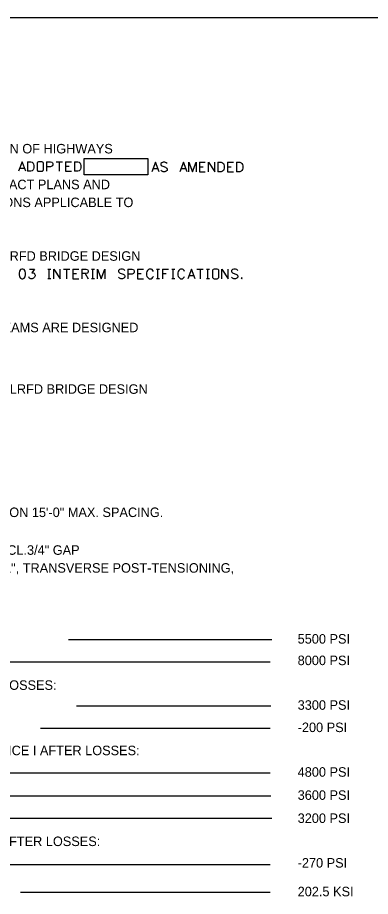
# Model space of a CAD drawing. Extents: x 762.3 to 790.4, y -1231.3 to -1213.2.
# Drawn here: x 767.98 to 771.46, y -1222.26 to -1213.6 of the extents above; entities that cross this region are included whole.
import ezdxf

# ---------------------------------------------------------------- set-up
doc = ezdxf.new("R2010")
doc.units = 0
doc.layers.add('Default', color=7, linetype='Continuous')

msp = doc.modelspace()

# ---------------------------------------------------------------- linework, layer by layer
at = {"layer": 'Default'}
for p, q in [((763.5542, -1213.5986), (789.9542, -1213.5986)), ((768.4841, -1219.7275), (770.4865, -1219.7275)), ((767.9109, -1219.9474), (770.4708, -1219.9474)), ((768.5627, -1220.3793), (770.4787, -1220.3793)), ((768.2093, -1220.5991), (770.4708, -1220.5991)), ((766.4975, -1221.0389), (770.4708, -1221.0389)), ((766.3247, -1221.2666), (770.4787, -1221.2666)), ((766.9529, -1221.4865), (770.4865, -1221.4865)), ((766.466, -1221.9419), (770.4708, -1221.9419)), ((768.013, -1222.2167), (770.4708, -1222.2167))]:
    msp.add_line(p, q, dxfattribs=at)
for points in [[(768.0648, -1215.1134), (768.0287, -1215.0196), (767.9925, -1215.1134)], [(768.0818, -1215.0196), (768.0818, -1215.1134)], [(768.0818, -1215.0196), (768.1136, -1215.0196), (768.1269, -1215.0241), (768.1357, -1215.0329), (768.1401, -1215.0418), (768.1446, -1215.0551), (768.1446, -1215.078), (768.1401, -1215.0912), (768.1357, -1215.1001), (768.1269, -1215.109), (768.1136, -1215.1134), (768.0818, -1215.1134)], [(768.1756, -1215.0986), (768.1763, -1215.1023), (768.1778, -1215.106), (768.1807, -1215.1097), (768.1837, -1215.1119), (768.1903, -1215.1134), (768.2213, -1215.1134), (768.2287, -1215.1119), (768.2317, -1215.1097), (768.2346, -1215.106), (768.2361, -1215.1023), (768.2368, -1215.0986), (768.2368, -1215.0344), (768.2361, -1215.0307), (768.2346, -1215.027), (768.2317, -1215.0233), (768.2302, -1215.0219), (768.2213, -1215.0196), (768.1903, -1215.0196), (768.1822, -1215.0219), (768.1807, -1215.0233), (768.1778, -1215.027), (768.1763, -1215.0307), (768.1756, -1215.0344), (768.1756, -1215.0986)], [(768.2678, -1215.0196), (768.2678, -1215.1134)], [(768.2678, -1215.0196), (768.3084, -1215.0196), (768.3217, -1215.0241), (768.3262, -1215.0285), (768.3306, -1215.0374), (768.3306, -1215.0506), (768.3262, -1215.0595), (768.3217, -1215.0639), (768.3084, -1215.0684), (768.2678, -1215.0684)], [(768.3616, -1215.0196), (768.4243, -1215.0196)], [(768.3933, -1215.0196), (768.3933, -1215.1134)], [(768.4553, -1215.0196), (768.4553, -1215.1134)], [(768.4553, -1215.0196), (768.5137, -1215.0196)], [(768.5446, -1215.0196), (768.5446, -1215.1134)], [(768.5446, -1215.0196), (768.5764, -1215.0196), (768.5897, -1215.0241), (768.5985, -1215.0329), (768.603, -1215.0418), (768.6074, -1215.0551), (768.6074, -1215.078), (768.603, -1215.0912), (768.5985, -1215.1001), (768.5897, -1215.109), (768.5764, -1215.1134), (768.5446, -1215.1134)], [(769.3773, -1215.1178), (769.3411, -1215.0241), (769.3049, -1215.1178)], [(769.457, -1215.0374), (769.4481, -1215.0285), (769.4349, -1215.0241), (769.4171, -1215.0241), (769.4039, -1215.0285), (769.3943, -1215.0374), (769.3943, -1215.0462), (769.3987, -1215.0551), (769.4039, -1215.0595), (769.4127, -1215.0639), (769.4393, -1215.0728), (769.4481, -1215.078), (769.4526, -1215.0824), (769.457, -1215.0912), (769.457, -1215.1045), (769.4481, -1215.1134), (769.4349, -1215.1178), (769.4171, -1215.1178), (769.4039, -1215.1134), (769.3943, -1215.1045)], [(769.6541, -1215.1178), (769.6179, -1215.0241), (769.5818, -1215.1178)], [(769.6711, -1215.1178), (769.6711, -1215.0241), (769.7072, -1215.1178), (769.7427, -1215.0241), (769.7427, -1215.1178)], [(769.7737, -1215.0241), (769.7737, -1215.1178)], [(769.7737, -1215.0241), (769.832, -1215.0241)], [(769.863, -1215.1178), (769.863, -1215.0241), (769.9257, -1215.1178), (769.9257, -1215.0241)], [(769.9567, -1215.0241), (769.9567, -1215.1178)], [(769.9567, -1215.0241), (769.9885, -1215.0241), (770.0018, -1215.0285), (770.0106, -1215.0374), (770.015, -1215.0462), (770.0195, -1215.0595), (770.0195, -1215.0824), (770.015, -1215.0957), (770.0106, -1215.1045), (770.0018, -1215.1134), (769.9885, -1215.1178), (769.9567, -1215.1178)], [(770.0505, -1215.0241), (770.0505, -1215.1178)], [(770.0505, -1215.0241), (770.1088, -1215.0241)], [(770.1398, -1215.0241), (770.1398, -1215.1178)], [(770.1398, -1215.0241), (770.1715, -1215.0241), (770.1848, -1215.0285), (770.1937, -1215.0374), (770.1981, -1215.0462), (770.2025, -1215.0595), (770.2025, -1215.0824), (770.1981, -1215.0957), (770.1937, -1215.1045), (770.1848, -1215.1134), (770.1715, -1215.1178), (770.1398, -1215.1178)], [(768.0043, -1215.0824), (768.053, -1215.0824)], [(768.4553, -1215.0639), (768.4915, -1215.0639)], [(768.4553, -1215.1134), (768.5137, -1215.1134)], [(769.3168, -1215.0868), (769.3655, -1215.0868)], [(769.5936, -1215.0868), (769.6423, -1215.0868)], [(769.7737, -1215.0684), (769.8098, -1215.0684)], [(769.7737, -1215.1178), (769.832, -1215.1178)], [(770.0505, -1215.0684), (770.0867, -1215.0684)], [(770.0505, -1215.1178), (770.1088, -1215.1178)], [(768.025, -1216.0771), (768.0117, -1216.0816), (768.0028, -1216.0956), (767.9984, -1216.1177), (767.9984, -1216.131), (768.0028, -1216.1532), (768.0117, -1216.1665), (768.025, -1216.1709), (768.0338, -1216.1709), (768.0471, -1216.1665), (768.0567, -1216.1532), (768.0611, -1216.131), (768.0611, -1216.1177), (768.0567, -1216.0956), (768.0471, -1216.0816), (768.0338, -1216.0771), (768.025, -1216.0771)], [(768.101, -1216.0771), (768.1505, -1216.0771), (768.1231, -1216.1133), (768.1364, -1216.1133), (768.1453, -1216.1177), (768.1505, -1216.1222), (768.1549, -1216.1355), (768.1549, -1216.1443), (768.1505, -1216.1576), (768.1408, -1216.1665), (768.1276, -1216.1709), (768.1143, -1216.1709), (768.101, -1216.1665), (768.0966, -1216.162), (768.0921, -1216.1532)], [(768.2796, -1216.0771), (768.3092, -1216.0771)], [(768.2944, -1216.1709), (768.2944, -1216.0771)], [(768.3402, -1216.1709), (768.3402, -1216.0771), (768.4029, -1216.1709), (768.4029, -1216.0771)], [(768.4339, -1216.0771), (768.4967, -1216.0771)], [(768.4657, -1216.0771), (768.4657, -1216.1709)], [(768.5277, -1216.0771), (768.5277, -1216.1709)], [(768.5277, -1216.0771), (768.586, -1216.0771)], [(768.617, -1216.0771), (768.617, -1216.1709)], [(768.617, -1216.0771), (768.6576, -1216.0771), (768.6709, -1216.0816), (768.6753, -1216.086), (768.6797, -1216.0949), (768.6797, -1216.1037), (768.6753, -1216.1126), (768.6709, -1216.117), (768.6576, -1216.1214), (768.617, -1216.1214)], [(768.7107, -1216.0771), (768.7402, -1216.0771)], [(768.7255, -1216.1709), (768.7255, -1216.0771)], [(768.7712, -1216.1709), (768.7712, -1216.0771), (768.8074, -1216.1709), (768.8429, -1216.0771), (768.8429, -1216.1709)], [(769.0392, -1216.0904), (769.0304, -1216.0816), (769.0171, -1216.0771), (768.9994, -1216.0771), (768.9861, -1216.0816), (768.9765, -1216.0904), (768.9765, -1216.0993), (768.9809, -1216.1081), (768.9861, -1216.1126), (768.9949, -1216.117), (769.0215, -1216.1259), (769.0304, -1216.131), (769.0348, -1216.1355), (769.0392, -1216.1443), (769.0392, -1216.1576), (769.0304, -1216.1665), (769.0171, -1216.1709), (768.9994, -1216.1709), (768.9861, -1216.1665), (768.9765, -1216.1576)], [(769.0702, -1216.0771), (769.0702, -1216.1709)], [(769.0702, -1216.0771), (769.1108, -1216.0771), (769.1241, -1216.0816), (769.1285, -1216.086), (769.133, -1216.0949), (769.133, -1216.1081), (769.1285, -1216.117), (769.1241, -1216.1214), (769.1108, -1216.1259), (769.0702, -1216.1259)], [(769.164, -1216.0771), (769.164, -1216.1709)], [(769.164, -1216.0771), (769.2223, -1216.0771)], [(769.3204, -1216.0993), (769.316, -1216.0904), (769.3072, -1216.0816), (769.2983, -1216.0771), (769.2806, -1216.0771), (769.2717, -1216.0816), (769.2629, -1216.0904), (769.2577, -1216.0993), (769.2533, -1216.1126), (769.2533, -1216.1355), (769.2577, -1216.1487), (769.2629, -1216.1576), (769.2717, -1216.1665), (769.2806, -1216.1709), (769.2983, -1216.1709), (769.3072, -1216.1665), (769.316, -1216.1576), (769.3204, -1216.1487)], [(769.3515, -1216.0771), (769.381, -1216.0771)], [(769.3662, -1216.1709), (769.3662, -1216.0771)], [(769.412, -1216.0771), (769.412, -1216.1709)], [(769.412, -1216.0771), (769.4703, -1216.0771)], [(769.5013, -1216.0771), (769.5308, -1216.0771)], [(769.5161, -1216.1709), (769.5161, -1216.0771)], [(769.629, -1216.0993), (769.6246, -1216.0904), (769.6157, -1216.0816), (769.6068, -1216.0771), (769.5891, -1216.0771), (769.5803, -1216.0816), (769.5714, -1216.0904), (769.5662, -1216.0993), (769.5618, -1216.1126), (769.5618, -1216.1355), (769.5662, -1216.1487), (769.5714, -1216.1576), (769.5803, -1216.1665), (769.5891, -1216.1709), (769.6068, -1216.1709), (769.6157, -1216.1665), (769.6246, -1216.1576), (769.629, -1216.1487)], [(769.7323, -1216.1709), (769.6962, -1216.0771), (769.66, -1216.1709)], [(769.7493, -1216.0771), (769.8121, -1216.0771)], [(769.7811, -1216.0771), (769.7811, -1216.1709)], [(769.8431, -1216.0771), (769.8726, -1216.0771)], [(769.8578, -1216.1709), (769.8578, -1216.0771)], [(769.9036, -1216.1561), (769.9043, -1216.1598), (769.9058, -1216.1635), (769.9088, -1216.1672), (769.9117, -1216.1694), (769.9183, -1216.1709), (769.9493, -1216.1709), (769.9567, -1216.1694), (769.9597, -1216.1672), (769.9626, -1216.1635), (769.9641, -1216.1598), (769.9649, -1216.1561), (769.9649, -1216.0919), (769.9641, -1216.0882), (769.9626, -1216.0845), (769.9597, -1216.0808), (769.9582, -1216.0794), (769.9493, -1216.0771), (769.9183, -1216.0771), (769.9102, -1216.0794), (769.9088, -1216.0808), (769.9058, -1216.0845), (769.9043, -1216.0882), (769.9036, -1216.0919), (769.9036, -1216.1561)], [(769.9958, -1216.1709), (769.9958, -1216.0771), (770.0586, -1216.1709), (770.0586, -1216.0771)], [(770.1523, -1216.0904), (770.1435, -1216.0816), (770.1302, -1216.0771), (770.1125, -1216.0771), (770.0992, -1216.0816), (770.0896, -1216.0904), (770.0896, -1216.0993), (770.094, -1216.1081), (770.0992, -1216.1126), (770.1081, -1216.117), (770.1346, -1216.1259), (770.1435, -1216.131), (770.1479, -1216.1355), (770.1523, -1216.1443), (770.1523, -1216.1576), (770.1435, -1216.1665), (770.1302, -1216.1709), (770.1125, -1216.1709), (770.0992, -1216.1665), (770.0896, -1216.1576)], [(768.3092, -1216.1709), (768.2796, -1216.1709)], [(768.5277, -1216.1214), (768.5638, -1216.1214)], [(768.5277, -1216.1709), (768.586, -1216.1709)], [(768.6487, -1216.1214), (768.6797, -1216.1709)], [(768.7402, -1216.1709), (768.7107, -1216.1709)], [(769.164, -1216.1214), (769.2001, -1216.1214)], [(769.164, -1216.1709), (769.2223, -1216.1709)], [(769.381, -1216.1709), (769.3515, -1216.1709)], [(769.412, -1216.1214), (769.4482, -1216.1214)], [(769.5308, -1216.1709), (769.5013, -1216.1709)], [(769.6718, -1216.1399), (769.7205, -1216.1399)], [(769.8726, -1216.1709), (769.8431, -1216.1709)], [(770.1915, -1216.162), (770.187, -1216.1665), (770.1915, -1216.1709), (770.1959, -1216.1665), (770.1915, -1216.162)]]:
    msp.add_lwpolyline(points, dxfattribs=at)
msp.add_lwpolyline([(768.6373, -1214.988), (769.2647, -1214.988), (769.2647, -1215.1487), (768.6373, -1215.1487)], close=True, dxfattribs=at)

# ---------------------------------------------------------------- texts
for s, p in [('THE WEST VIRGINIA DEPARTMENT OF TRANSPORTATION, DIVISION OF HIGHWAYS', (763.8433, -1214.9371)), ('BY THE CURRENT SUPPLEMENTAL SPECIFICATIONS.  THE CONTRACT PLANS AND ', (763.8433, -1215.2896)), ('CONTRACT SPECIAL PROVISIONS ARE THE GOVERNING PROVISIONS APPLICABLE TO', (763.8433, -1215.4659)), ('ALL BEAMS ARE DESIGNED IN ACCORDANCE WITH THE AASHTO LRFD BRIDGE DESIGN ', (763.8433, -1215.9946)), ('ALL STANDARD ADJACENT PRESTRESSED CONCRETE BRIDGE BEAMS ARE DESIGNED', (763.8512, -1216.6987)), ('HL-93 LIVE LOAD IN ACCORDANCE WITH THE AASHTO LRFD BRIDGE DESIGN', (764.5697, -1217.3052)), ('DIAPHRAGM DEAD LOAD, NUMBER REQUIRED BASED ON 15\'-0" MAX. SPACING.', (764.5781, -1218.5195)), ('TWO LANE BRIDGE WITH AN OVERALL WIDTH OF 24\'-5" (INCL.3/4" GAP', (764.3223, -1218.8914)), ('BETWEEN ADJ. BEAMS),  A CURB-TO-CURB WIDTH OF 22\'-1", TRANSVERSE POST-TENSIONING, ', (764.3223, -1219.0677)), ('5500 PSI', (770.7424, -1219.7665)), ('8000 PSI', (770.7424, -1219.9785)), ('TEMPORARY STRESS LIMITS IN CONCRETE BEFORE LOSSES:', (764.5775, -1220.2219)), ('3300 PSI', (770.7424, -1220.4183)), ('-200 PSI', (770.7424, -1220.6381)), ('COMPRESSIVE STRESS LIMITS IN CONCRETE @ SERVICE I AFTER LOSSES:', (764.5579, -1220.8658)), ('4800 PSI', (770.7424, -1221.0779)), ('3600 PSI', (770.7424, -1221.3056)), ('3200 PSI', (770.7424, -1221.5333)), ('TENSILE STRESS LIMIT IN CONCRETE @ SERVICE III AFTER LOSSES:', (764.5814, -1221.761)), ('-270 PSI', (770.7424, -1221.9731)), ('202.5 KSI', (770.7424, -1222.2558))]:
    msp.add_text(s, height=0.09375, dxfattribs=at).set_placement(p)

doc.saveas('drawing.dxf')
